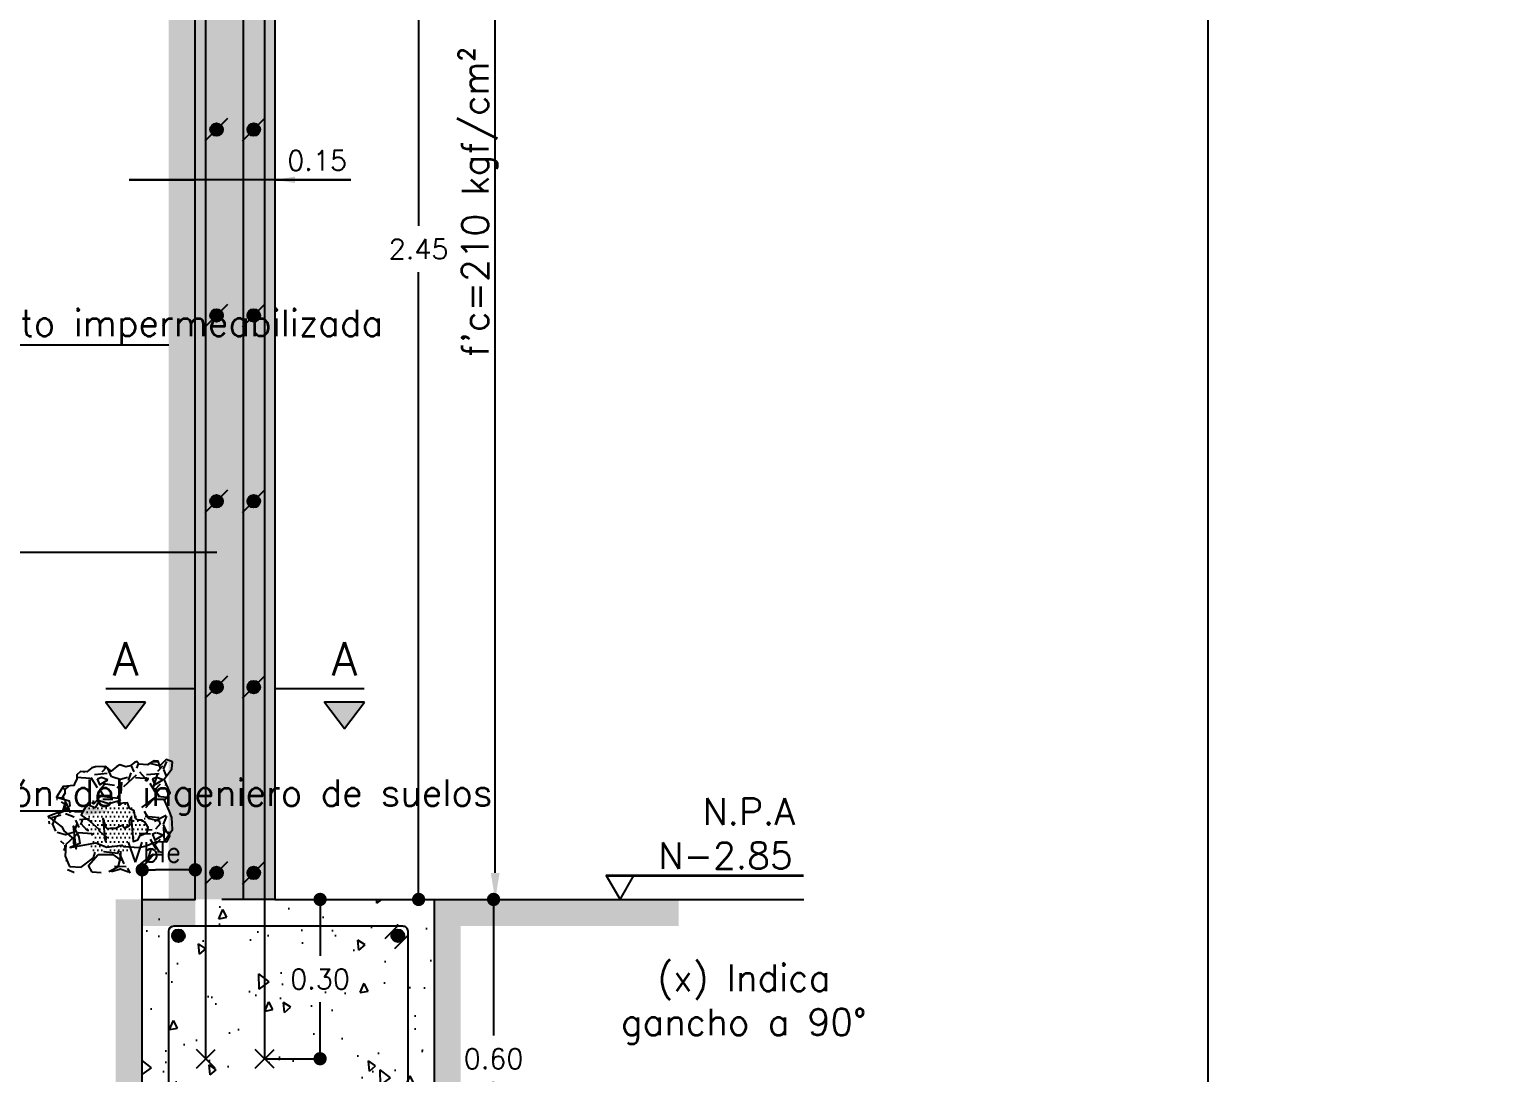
# Model space of a CAD drawing. Header units: millimetres. Extents: x -103 to 209, y -46 to 105.
# Drawn here: x 30.802 to 33.551, y -36.419 to -34.454 of the extents above; entities that cross this region are included whole.
import ezdxf
from ezdxf import colors
from ezdxf.entities.mleader import LeaderData, LeaderLine
from ezdxf.enums import TextEntityAlignment as Align
from ezdxf.math import Vec2, Vec3

# ---------------------------------------------------------------- set-up
doc = ezdxf.new("R2010")
doc.units = ezdxf.units.MM
doc.header["$LTSCALE"] = 0.01
doc.header["$PDMODE"] = 3
doc.linetypes.add('DASHED2', pattern=[0.375, 0.25, -0.125])
for name, color, linetype in [('FC_BORDES', 4, 'Continuous'), ('FC_COTAS', 1, 'Continuous'), ('FC_COTAS @ 25', 1, 'Continuous'), ('FC_ESTRIBOS', 3, 'Continuous'), ('FC_HATCH 252', 252, 'Continuous'), ('FC_HATCH 253', 253, 'Continuous'), ('FC_HATCH 254', 254, 'Continuous'), ('FC_LINEA CORTE', 1, 'Continuous'), ('FC_PROYECCION', 6, 'DASHED2'), ('FC_R-140', 2, 'Continuous'), ('FC_R-80', 11, 'Continuous'), ('FC_REFUERZO 2', 1, 'Continuous'), ('HIERRO', 5, 'Continuous')]:
    doc.layers.add(name, color=color, linetype=linetype)
doc.layers.add('FC_HOJA', color=230, linetype='Continuous', plot=False)
doc.styles.add('FC_TEXT1', font='romans.shx')
doc.styles.add('REG', font='ROMANS')
doc.styles.add('ROMAND', font='romans.shx')
doc.styles.add('ROMANS', font='romans.shx', dxfattribs={"height": 0.1})
doc.styles.get("Standard").update_dxf_attribs({"font": 'romans.shx'})
doc.linetypes.add('ZIGZAG', pattern='A,0.00254,-5.08,[131,ltypeshp.shx,S=5.08,R=0,X=-5.08,Y=0],-10.16,[131,ltypeshp.shx,S=5.08,R=180,X=5.08,Y=0],-5.08', length=20.32254)
doc.dimstyles.new('FC_COTAS', dxfattribs={"dimtxt": 0.0015, "dimasz": 0.001, "dimexe": 0, "dimexo": 0, "dimgap": 0.001, "dimtad": 1, "dimtih": 1, "dimtoh": 1, "dimzin": 0, "dimdsep": 46, "dimtxsty": 'FC_TEXT1', "dimblk": 'DOT', "dimcen": 0.09, "dimclrd": 256, "dimclre": 256, "dimclrt": 256, "dimadec": 0, "dimazin": 0, "dimtfac": 1, "dimtix": 1, "dimtmove": 2, "dimatfit": 3, "dimfxl": 1.002, "dimtolj": 1, "dimtzin": 0, "dimlwd": -1, "dimarcsym": 0})
doc.dimstyles.new('FC_COTAS EJES', dxfattribs={"dimtxt": 0.002, "dimasz": 0.0015, "dimexe": 0, "dimexo": 0, "dimgap": 0.001, "dimtad": 1, "dimtih": 1, "dimtoh": 1, "dimzin": 0, "dimdsep": 46, "dimtxsty": 'FC_TEXT1', "dimblk": 'DOT', "dimcen": 0.09, "dimclrd": 256, "dimclre": 256, "dimclrt": 256, "dimadec": 0, "dimazin": 0, "dimtfac": 1, "dimtix": 1, "dimtmove": 2, "dimatfit": 3, "dimfxl": 1.002, "dimtolj": 1, "dimtzin": 0, "dimlwd": -1, "dimarcsym": 0})
doc.dimstyles.get("Standard").update_dxf_attribs({"dimtxt": 0.18, "dimasz": 0.18, "dimexe": 0.18, "dimexo": 0.0625, "dimgap": 0.09, "dimtad": 0, "dimtih": 1, "dimtoh": 1, "dimdec": 4, "dimzin": 0, "dimdsep": 46, "dimtxsty": 'Standard', "dimcen": 0.09, "dimadec": 0, "dimazin": 0, "dimtfac": 1, "dimtdec": 4, "dimtofl": 0, "dimtmove": 0, "dimatfit": 3, "dimfxl": 1, "dimtolj": 1, "dimtzin": 0, "dimarcsym": 0})

# ---------------------------------------------------------------- blocks, each defined once
blk = doc.blocks.new('*D188')
at = {"layer": 'Defpoints', "color": 0, "transparency": 16777216}
for p in [(31.67741546452778, -33.24266280818776), (31.67988100896989, -33.24266280818776), (31.46515000543475, -36.09266280818748)]:
    blk.add_point(p, dxfattribs=at)
at = {"layer": 'FC_COTAS', "color": 0, "lineweight": -2, "transparency": 16777216}
for p, q in [((31.73991546452778, -33.24266280818776), (31.85988100896989, -33.24266280818776)), ((31.67988100896989, -36.04266280818749), (31.67988100896989, -33.29266280818776)), ((31.52765000543475, -36.09266280818748), (31.85988100896989, -36.09266280818748))]:
    blk.add_line(p, q, dxfattribs=at)
at = {"layer": 'FC_COTAS', "color": 0, "transparency": 16777216}
for points in [[(31.67154767563655, -33.29266280818776), (31.68821434230322, -33.29266280818776), (31.67988100896989, -33.24266280818776)], [(31.67154767563655, -36.04266280818749), (31.68821434230322, -36.04266280818749), (31.67988100896989, -36.09266280818748)]]:
    blk.add_solid(points, dxfattribs=at)
blk = doc.blocks.new('_Dot')
at = {"color": 0, "linetype": 'ByBlock', "lineweight": -2}
blk.add_line((-0.5, 0), (-1, 0), dxfattribs=at)
at = {"color": 0, "linetype": 'ByBlock', "const_width": 0.5}
blk.add_lwpolyline([(-0.25, 0, 1), (0.25, 0, 1)], format="xyb", close=True, dxfattribs=at)
blk = doc.blocks.new('*D244')
at = {"layer": 'Defpoints', "color": 0, "ltscale": 0.9, "transparency": 16777216}
for p in [(31.31515000543593, -33.64266280818762), (31.2651500054353, -36.0926628081875), (31.53568811499098, -36.0926628081875)]:
    blk.add_point(p, dxfattribs=at)
at = {"layer": 'FC_COTAS', "lineweight": -2, "ltscale": 0.9, "transparency": 16777216}
for p, q in [((31.31515000543593, -33.64266280818762), (31.53568811499098, -33.64266280818762)), ((31.2651500054353, -36.0926628081875), (31.53568811499098, -36.0926628081875))]:
    blk.add_line(p, q, dxfattribs=at)
at = {"layer": 'FC_COTAS', "ltscale": 0.9, "transparency": 16777216}
for p, q in [((31.53568811499098, -33.66766280818762), (31.53568811499098, -34.82391280818756)), ((31.53568811499098, -36.0676628081875), (31.53568811499098, -34.91141280818756))]:
    blk.add_line(p, q, dxfattribs=at)
at = {"layer": 'FC_COTAS', "ltscale": 0.9, "transparency": 16777216, "xscale": 0.025, "yscale": 0.025, "zscale": 0.025}
for p, rotation in [((31.53568811499098, -33.64266280818762), 90), ((31.53568811499098, -36.0926628081875), 270)]:
    blk.add_blockref('_Dot', p, dxfattribs=dict(at, rotation=rotation))
at = {"layer": 'FC_COTAS', "ltscale": 0.9, "transparency": 16777216, "insert": (31.53568811499096, -34.86766280818756), "char_height": 0.0375, "attachment_point": 5, "style": 'FC_TEXT1'}
blk.add_mtext('\\A1;2.45', dxfattribs=at)
blk = doc.blocks.new('*U177')
h = blk.add_hatch(color=256)
h.dxf.hatch_style = 1
h.paths.add_polyline_path([(0.007767549936294416, -0.0055), (0.004767549936294416, -0.0055), (0.006267549936294416, -0.0075)])
h.paths.add_polyline_path([(0.02425748116847672, -0.0055), (0.02125748116847662, -0.0055), (0.02275748116847662, -0.0075)])
at = {"const_width": 0.00015}
for points in [[(0.004767549936294416, -0.0045), (0.01151251555238562, -0.0045)], [(0.02425748116847672, -0.0045), (0.01751251555238542, -0.0045)]]:
    blk.add_lwpolyline(points, dxfattribs=at)
for points in [[(0.007767549936294416, -0.0055), (0.004767549936294416, -0.0055), (0.006267549936294416, -0.0075)], [(0.02425748116847672, -0.0055), (0.02125748116847662, -0.0055), (0.02275748116847662, -0.0075)]]:
    blk.add_lwpolyline(points, close=True)
at = {"layer": 'FC_R-140', "style": 'ROMAND'}
for tag, p in [('X', (0.006267549936294416, -0.00225)), ("X'", (0.02275748116847662, -0.00225))]:
    blk.add_attdef(tag, text='', height=0.0025, dxfattribs=at).set_placement(p, align=Align.MIDDLE_CENTER)
blk = doc.blocks.new('G90°')
at = {"layer": 'FC_COTAS'}
for p, q in [((1527.076015120275, 1678.287662153093), (1527.111370459334, 1678.323017492152)), ((1527.111370459334, 1678.287662153093), (1527.076015120275, 1678.323017492152))]:
    blk.add_line(p, q, dxfattribs=at)
blk = doc.blocks.new('*U184')
for p, q in [((-1.566310495306616e-05, -0.2063933077647669), (-0.02449229318079873, -0.181916677689146)), ((-0.01804622535627189, -0.2249999993724439), (-0.04275696811754372, -0.2002892566113995))]:
    blk.add_line(p, q)
blk.add_lwpolyline([(-0.4400157784860975, 0.225015190675331), (-0.009724708896729582, 0.2250238760388185, -0.414213562373095), (-1.564274000595903e-05, 0.2150238760388276), (-1.566310495306616e-05, -0.2150274601202407, -0.434458133651148), (-0.009724729261676689, -0.2249999999999953), (-0.4400157988510445, -0.2250086853634828, -0.414213562373095), (-0.4500157988508081, -0.2150086853634919), (-0.4500155227965864, 0.2150156445072846, -0.4143105933018402)], format="xyb", close=True)
blk = doc.blocks.new('*U23')
h = blk.add_hatch(color=0)
h.dxf.hatch_style = 1
edge = h.paths.add_edge_path()
edge.add_arc((0, 0), 0.01194796215586393, 0, 360, ccw=False)
at = {"color": 0}
blk.add_circle((0, 0), 0.01194796215586393, dxfattribs=at)
blk = doc.blocks.new('*U24')
h = blk.add_hatch(color=0)
h.dxf.hatch_style = 1
edge = h.paths.add_edge_path()
edge.add_arc((0, 0), 0.01194796215586393, 0, 360, ccw=False)
at = {"color": 0, "ltscale": 0.6}
blk.add_lwpolyline([(-0.02121320343596942, -0.02121320343567818), (0.02121320343551467, 0.02121320343522343)], dxfattribs=at)
at = {"color": 0}
blk.add_circle((0, 0), 0.01194796215586393, dxfattribs=at)
blk = doc.blocks.new('*U186')
at = {"layer": 'FC_REFUERZO 2', "ltscale": 0.9}
for p in [(-0.03500000000011738, 8.680539355765404e-06), (0.03500000000011028, 8.680539355765404e-06)]:
    blk.add_blockref('*U24', p, dxfattribs=at)
blk = doc.blocks.new('*U187')
at = {"layer": 'FC_COTAS', "color": 0, "linetype": 'ByBlock', "lineweight": -2, "transparency": 16777216}
for p in [(1.500192328955507e-16, 2.45), (1.285879139104721e-16, 2.1), (1.071565949253934e-16, 1.75), (8.572527594031472e-17, 1.4), (6.429395695523604e-17, 1.05), (4.286263797015736e-17, 0.7), (2.143131898507868e-17, 0.35), (0, 0)]:
    blk.add_blockref('*U186', p, dxfattribs=at)
blk = doc.blocks.new('*D243')
at = {"layer": 'Defpoints', "color": 0, "ltscale": 0.6, "transparency": 16777216}
for p in [(31.01515000543528, -36.03686458578903), (31.01515000543528, -36.09266280818747), (31.11515000543528, -36.09266280818747)]:
    blk.add_point(p, dxfattribs=at)
at = {"layer": 'FC_COTAS', "lineweight": -2, "ltscale": 0.6, "transparency": 16777216}
for p, q in [((31.01515000543528, -36.09266280818747), (31.01515000543528, -36.03686458578903)), ((31.11515000543528, -36.09266280818747), (31.11515000543528, -36.03686458578903))]:
    blk.add_line(p, q, dxfattribs=at)
at = {"layer": 'FC_COTAS', "ltscale": 0.6, "transparency": 16777216}
blk.add_line((31.09015000543528, -36.03686458578903), (31.04015000543528, -36.03686458578903), dxfattribs=at)
at = {"layer": 'FC_COTAS', "ltscale": 0.6, "transparency": 16777216, "xscale": 0.025, "yscale": 0.025, "zscale": 0.025, "rotation": 180}
blk.add_blockref('_Dot', (31.01515000543528, -36.03686458578903), dxfattribs=at)
at = {"layer": 'FC_COTAS', "ltscale": 0.6, "transparency": 16777216, "xscale": 0.025, "yscale": 0.025, "zscale": 0.025}
blk.add_blockref('_Dot', (31.11515000543528, -36.03686458578903), dxfattribs=at)
at = {"layer": 'FC_COTAS', "ltscale": 0.6, "transparency": 16777216, "insert": (31.03803097768229, -36.00348509688495), "char_height": 0.0375, "width": 0.1914464285714285, "attachment_point": 5, "style": 'FC_TEXT1'}
blk.add_mtext('\\A1;Vble', dxfattribs=at)
blk = doc.blocks.new('*U178')
at = {"layer": 'FC_LINEA CORTE', "ltscale": 0.9, "const_width": 0.0200000000000667}
blk.add_lwpolyline([(1.604869481614167, 0.1800000000007458), (0.1168274864672798, 0.1800000000007458)], dxfattribs=at)
at = {"layer": 'FC_LINEA CORTE', "ltscale": 0.9}
blk.add_lwpolyline([(0.2207505349225516, 0), (0.3246735833778234, 0.1800000000007458), (0.1168274864672798, 0.1800000000007458)], close=True, dxfattribs=at)
blk.add_lwpolyline([(0, 0), (1.604869481614167, 0)], dxfattribs=at)
at = {"layer": 'FC_R-80', "lineweight": 25, "style": 'ROMANS'}
blk.add_attdef('N+0.00_001', (0.5096313863760721, 0.2300000000007458), '', height=0.2, dxfattribs=at)
blk = doc.blocks.new('*D189')
at = {"layer": 'Defpoints', "color": 0, "transparency": 16777216}
for p in [(31.67741546452769, -33.24266280818776), (31.67988100896982, -33.24266280818776), (31.56515000543529, -36.09266280818748)]:
    blk.add_point(p, dxfattribs=at)
at = {"layer": 'FC_COTAS', "color": 0, "lineweight": -2, "transparency": 16777216}
for p, q in [((31.73991546452769, -33.24266280818776), (31.85988100896982, -33.24266280818776)), ((31.67988100896982, -36.04266280818749), (31.67988100896982, -33.29266280818776)), ((31.62765000543529, -36.09266280818748), (31.85988100896982, -36.09266280818748))]:
    blk.add_line(p, q, dxfattribs=at)
at = {"layer": 'FC_COTAS', "color": 0, "transparency": 16777216}
for points in [[(31.67154767563649, -33.29266280818776), (31.68821434230316, -33.29266280818776), (31.67988100896982, -33.24266280818776)], [(31.67154767563649, -36.04266280818749), (31.68821434230316, -36.04266280818749), (31.67988100896982, -36.09266280818748)]]:
    blk.add_solid(points, dxfattribs=at)
blk = doc.blocks.new('*D246')
at = {"layer": 'Defpoints', "color": 0, "ltscale": 0.6, "transparency": 16777216}
for p in [(31.56515000543529, -36.09266280818748), (31.56515000543529, -36.69266280818749), (31.67688060913846, -36.69266280818749)]:
    blk.add_point(p, dxfattribs=at)
at = {"layer": 'FC_COTAS', "lineweight": -2, "ltscale": 0.6, "transparency": 16777216}
for p, q in [((31.56515000543529, -36.09266280818748), (31.67688060913846, -36.09266280818748)), ((31.56515000543529, -36.69266280818749), (31.67688060913846, -36.69266280818749))]:
    blk.add_line(p, q, dxfattribs=at)
at = {"layer": 'FC_COTAS', "ltscale": 0.6, "transparency": 16777216}
for p, q in [((31.67688060913846, -36.11766280818748), (31.67688060913846, -36.34891280818748)), ((31.67688060913846, -36.66766280818749), (31.67688060913846, -36.43641280818748))]:
    blk.add_line(p, q, dxfattribs=at)
at = {"layer": 'FC_COTAS', "ltscale": 0.6, "transparency": 16777216, "xscale": 0.025, "yscale": 0.025, "zscale": 0.025}
for p, rotation in [((31.67688060913846, -36.09266280818748), 90), ((31.67688060913846, -36.69266280818749), 270)]:
    blk.add_blockref('_Dot', p, dxfattribs=dict(at, rotation=rotation))
at = {"layer": 'FC_COTAS', "ltscale": 0.6, "transparency": 16777216, "insert": (31.67688060913844, -36.39266280818748), "char_height": 0.0375, "attachment_point": 5, "style": 'FC_TEXT1'}
blk.add_mtext('\\A1;0.60', dxfattribs=at)
blk = doc.blocks.new('*D245')
at = {"layer": 'Defpoints', "color": 0, "ltscale": 0.6, "transparency": 16777216}
for p in [(31.2651500054353, -36.09266280818748), (31.24585512882072, -36.39266280818836), (31.35016824058854, -36.39266280818836)]:
    blk.add_point(p, dxfattribs=at)
at = {"layer": 'FC_COTAS', "lineweight": -2, "ltscale": 0.6, "transparency": 16777216}
for p, q in [((31.2651500054353, -36.09266280818748), (31.35016824058854, -36.09266280818748)), ((31.24585512882072, -36.39266280818836), (31.35016824058854, -36.39266280818836))]:
    blk.add_line(p, q, dxfattribs=at)
at = {"layer": 'FC_COTAS', "ltscale": 0.6, "transparency": 16777216}
for p, q in [((31.35016824058854, -36.11766280818748), (31.35016824058854, -36.19891280818792)), ((31.35016824058854, -36.36766280818836), (31.35016824058854, -36.28641280818793))]:
    blk.add_line(p, q, dxfattribs=at)
at = {"layer": 'FC_COTAS', "ltscale": 0.6, "transparency": 16777216, "xscale": 0.025, "yscale": 0.025, "zscale": 0.025}
for p, rotation in [((31.35016824058854, -36.09266280818748), 90), ((31.35016824058854, -36.39266280818836), 270)]:
    blk.add_blockref('_Dot', p, dxfattribs=dict(at, rotation=rotation))
at = {"layer": 'FC_COTAS', "ltscale": 0.6, "transparency": 16777216, "insert": (31.35016824058853, -36.24266280818792), "char_height": 0.0375, "attachment_point": 5, "style": 'FC_TEXT1'}
blk.add_mtext('\\A1;0.30', dxfattribs=at)
blk = doc.blocks.new('*U200')
at = {"layer": 'Defpoints', "ltscale": 0.9, "transparency": 33554457}
blk.add_line((4.440892098500626e-16, -6.661338147750939e-16), (-0.005999999999999339, -2.664535259100376e-15), dxfattribs=at)
at = {"layer": 'FC_R-80', "ltscale": 0.9, "style": 'FC_TEXT1'}
blk.add_attdef('TEXTO_001', (0.001360482600403211, 0.0006999999999979739), '', height=0.0015, dxfattribs=at)
at = {"layer": 'FC_LINEA CORTE', "ltscale": 0.9}
for points in [[(0, 0), (0.005717625457546362, -2.228270315658488e-15), (0, 0)], [(-0.005999999999999558, -2.231585906658694e-15), (-0.01098004582482753, -5.68562075601069e-16), (-0.005999999999999558, -2.231585906658694e-15)]]:
    blk.add_leader(points, dimstyle='FC_COTAS EJES', override={"dimscale": 1}, dxfattribs=at)

msp = doc.modelspace()

# ---------------------------------------------------------------- hatches: boundary and pattern name
at = {"layer": 'FC_HATCH 252'}
h = msp.add_hatch(dxfattribs=at)
h.set_pattern_fill('AR-CONC', color=256, scale=0.001, angle=45, style=0)
h.set_pattern_definition([(94.99999999999994, (28.82167121488268, -37.39323291902745), (0.1400946503457718, 0.1175533794048302), [0.01905, -0.20955]), (40.00000000000002, (28.82167121488268, -37.39323291902745), (-0.1600184531424416, 0.1101767285788195), [0.01524, -0.16764058417]), (145.4514447, (28.83334573204139, -37.38343683598271), (-0.01992379762965982, 0.2277301021368535), [0.0161900088, -0.1780902446]), (91.18419999999993, (28.78575019039841, -37.35731189454317), (0.2214102432304705, 0.1619534128742705), [0.02857499999999999, -0.3143249999999999]), (141.63555761, (28.80420101048262, -37.34381577167474), (-0.00708661747621861, 0.3428267636152945), [0.02428502314, -0.26713560816]), (36.18415117000001, (28.78575019039841, -37.35731189454317), (-0.007086617458072181, 0.3428267636162032), [0.02285996707, -0.25145973192]), (66, (28.81269095876161, -37.34833163842211), (0.1795199793093499, 0.03489514907439818), [0.01904999999999998, -0.2095499999999999]), (11.00000000000003, (28.81269095876161, -37.34833163842211), (-0.08653992652234557, 0.1739411931937545), [0.01524, -0.16764]), (116.451445, (28.82765095706944, -37.34542370937277), (0.09298005187572972, 0.2088363427013336), [0.0161900088, -0.1780899376]), (82.50000000000001, (28.82167121488268, -37.39323291902745), (-0.05760546906781041, 0.06197341367358699), [0, -0.1656079999999999, 0, -0.1701799999999999, 0, -0.1682749999999999]), (52.49999999999999, (28.82167121488268, -37.39323291902745), (-0.02358972731942487, 0.1180870002746923), [0, -0.09702799999999999, 0, -0.161798, 0, -0.06413500000000001]), (12.5, (28.78161927258272, -37.43328486132742), (0.09992786303251577, 0.0918261955827136), [0, -0.0635, 0, -0.19812, 0, -0.26289]), (2.499999999999997, (28.76365876034058, -37.45124537356956), (0.08676390441821674, 0.1227223928811142), [0, -0.08255, 0, -0.131572, 0, -0.18669])])
h.paths.add_polyline_path([(31.01515000543528, -36.69266280818747), (31.56515000543528, -36.69266280818747), (31.56515000543528, -36.09266280818747), (31.26515000543528, -36.09266280818747), (31.11515000543528, -36.09266280818747), (31.01515000543528, -36.09266280818747)])
at = {"layer": 'FC_HATCH 253'}
h = msp.add_hatch(dxfattribs=at)
h.set_pattern_fill('EARTH', color=256, scale=0.006999999999999999, angle=45, style=0)
h.set_pattern_definition([(45, (-2618.258551855839, -1708.476836566231), (6.938893903907228e-18, 0.06286179284748405), [0.04444999999999999, -0.04444999999999999]), (45, (-2618.270338441997, -1708.465049980072), (6.938893903907228e-18, 0.06286179284748405), [0.04444999999999999, -0.04444999999999999]), (45, (-2618.282125028156, -1708.453263393913), (6.938893903907228e-18, 0.06286179284748405), [0.04444999999999999, -0.04444999999999999]), (135, (-2618.282125028156, -1708.445405669807), (-0.06286179284748405, 6.938893903907228e-18), [0.04444999999999999, -0.04444999999999999]), (135, (-2618.270338441997, -1708.433619083648), (-0.06286179284748405, 6.938893903907228e-18), [0.04444999999999999, -0.04444999999999999]), (135, (-2618.258551855839, -1708.421832497489), (-0.06286179284748405, 6.938893903907228e-18), [0.04444999999999999, -0.04444999999999999])])
h.paths.add_polyline_path([(31.11515000543519, -33.24266280818775), (31.06515000543501, -33.24266280818775), (31.06515000543501, -36.09266280818747), (30.9651500054351, -36.09266280818747), (30.9651500054351, -36.74266280818746), (31.61515000543546, -36.74266280818739), (31.61515000543546, -36.14266280855984), (32.02571416670704, -36.14266280781504), (32.02571416670704, -36.09266280781508), (31.56515000543528, -36.09266280855989), (31.56515000543528, -36.69266280818744), (31.01515000543528, -36.69266280818751), (31.01515000543528, -36.14266280818742), (31.11515000543519, -36.14266280818742)])
h = msp.add_hatch(dxfattribs=at)
h.set_pattern_fill('GRAVEL', color=256, scale=0.0041, style=0)
h.set_pattern_definition([(228.0128, (30.94437411672658, -35.95119436773234), (-0.8331207079017364, -0.9372611516700157), [0.014010561, -1.3870505]), (184.9697, (30.93500151672657, -35.96160836773242), (1.249682021553344, 0.1041392650908858), [0.024042605, -2.380214]), (132.5104, (30.91104931672641, -35.96369116773235), (1.0413992422516, -1.145541118990877), [0.016952762, -1.6783227]), (267.2737, (30.87043471672683, -35.98972616773244), (0.1041395478039551, 2.082799329788024), [0.021894205, -2.1675224]), (292.8337, (30.86939331672653, -36.01159556773246), (-0.5207014782755781, 1.249680710532096), [0.021468994, -2.1254318]), (357.2737, (30.87772451672669, -36.03138216773232), (-2.082799329788024, 0.1041395478039552), [0.021894205, -2.1675224]), (37.6942, (30.89959391672625, -36.03242356773239), (-1.353820855310837, -1.041399071636381), [0.028953954, -2.866437100000001]), (72.2553, (30.92250471672656, -36.01471976773246), (0.728981458184155, 2.291080664447493), [0.02733552, -2.7062173]), (121.4296, (30.93083591672627, -35.98868476773237), (-0.8331202146458437, 1.35381840755888), [0.021968333, -2.174865500000001]), (175.2364, (30.91938051672656, -35.96993956773235), (1.145539100175233, -0.1041390226715674), [0.02508023299999979, -1.228929899999986]), (222.3974, (30.89438691672655, -35.96785676773243), (-1.249680037606828, -1.145538509676116), [0.032434198, -3.2109888]), (138.8141, (30.97353331672645, -35.99076756773229), (-0.7289795356432143, 0.6248390388420842), [0.011070205, -1.0959546]), (171.4692, (30.96520211672674, -35.98347776773244), (1.353817933419247, -0.2082805248018737), [0.02106096199999978, -2.085038599999972]), (225, (30.94437411672658, -35.98035356773244), (-2.184918912462308e-17, -0.1041399290167081), [0.014727569, -0.13254849]), (203.1986, (30.93708431672627, -35.96785676773243), (0.5207017558492242, 0.2082809132465569), [0.007931081000000001, -0.7851746]), (291.8014, (30.92979451672642, -35.97098096773243), (-0.1041400730576749, 0.3124202012580065), [0.011216206, -0.5495968000000001]), (30.9638, (30.93396011672672, -35.98139496773229), (0.3124196701471373, 0.2082801623050826), [0.01821711999999978, -0.589018299999993]), (161.5651, (30.94958111672628, -35.97202236773228), (0.2082800950454202, -0.1041398451210682), [0.013172767, -0.3161469]), (16.38950000000001, (30.86939331672653, -35.97098096773243), (1.041400574572743, 0.31241935014868), [0.018453608, -1.8269108]), (70.3462, (30.88709711672624, -35.96577396773228), (-0.4165588392357369, -1.145538380030345), [0.015481559, -1.5326702]), (293.1986, (30.94958111672628, -35.95119436773234), (-0.2082809132465568, 0.5207017558492242), [0.01586208, -0.7772452000000001]), (343.6105, (30.95582951672628, -35.96577396773228), (-1.041400574572743, 0.3124193501486803), [0.01845360799999978, -1.826910799999986]), (339.444, (30.86939331672653, -36.0355477677324), (-0.5207006463344923, 0.2082797472780557), [0.017795435, -0.8719757000000001]), (294.7751, (30.88605571672639, -36.0417961677324), (-0.5206987865487005, 1.145539468072424), [0.01491055199999989, -1.476147599999986]), (66.80140000000002, (30.95062251672658, -36.05533436773248), (0.208280913246557, 0.5207017558492242), [0.01586208, -0.7772452000000001]), (17.35400000000001, (30.95687091672659, -36.04075476773232), (-1.353820073056258, -0.416559371699831), [0.017457103, -1.7282484]), (69.444, (30.89959391672625, -36.05533436773248), (-0.2082797472780559, -0.5207006463344922), [0.008897738, -0.8808768]), (101.3098999999999, (30.94437411672658, -36.05533436773248), (-0.1041394859783813, 0.4165586658970075), [0.005310114999999949, -0.5257019999999933]), (165.9638, (30.94333271672627, -36.05012736773233), (0.3124202195425841, -0.1041398197690693), [0.021468994, -0.40791105]), (186.0090000000001, (30.92250471672656, -36.0449203677324), (1.041398464321546, 0.1041397568104622), [0.019895947, -1.9696974]), (303.6901, (30.93396011672672, -35.99076756773229), (-0.1041400357235965, 0.2082797990685054), [0.015019284, -0.36046298]), (353.1572, (30.94229131672643, -36.0032643677323), (1.770380732122381, -0.2082809328178484), [0.026221837, -2.595956]), (60.94540000000001, (30.96832631672629, -36.0063885677323), (-0.4165590309989927, -0.7289782620441992), [0.01072182799999989, -1.061465399999986]), (90, (30.97353331672645, -35.9970159677323), (-0.10414, 0.10414), [0.0062484, -0.0978916]), (120.2564, (30.92042191672687, -36.0417961677324), (0.4165591171402806, -0.7289796323315801), [0.014467547, -1.4322899]), (48.01279999999999, (30.91313211672656, -36.02929936773239), (0.8331207079017363, 0.9372611516700158), [0.028021163, -1.3730408]), (0, (30.93187731672657, -36.00847136773245), (0.10414, 0.10414), [0.0270764, -0.07706360000000001]), (325.3048, (30.95895371672674, -36.00847136773245), (-1.041398195629101, 0.7289800693098754), [0.01646601, -1.6301313]), (254.0546, (30.9724919167266, -36.01784396773246), (-0.1041402656677605, -0.4165609923313487), [0.015162989, -0.7429897000000001]), (207.646, (30.96832631672629, -36.03242356773239), (-1.978659305009932, -1.041400654963659), [0.024687945, -2.4441125]), (175.4261, (30.94645691672673, -36.04387896773233), (-1.353820311794648, 0.1041394961599979), [0.02611818899999978, -2.585697799999972]), (175.4261, (30.94645691672673, -36.04387896773233), (-1.353820311794648, 0.1041394961599979), [0.02611818899999978, -2.585697799999972])])
h.paths.add_polyline_path([(30.86220480546677, -35.97843437918937), (30.84413914547991, -35.96314084306232), (30.84103077012611, -35.95668881230495), (30.83792239477322, -35.93637719644266), (30.8400743771536, -35.92657983466461), (30.85481932523822, -35.91606558058038), (30.85394266441068, -35.90698494469939), (30.85394266441068, -35.90005515214716), (30.86637616582408, -35.87998250038709), (30.8862220073525, -35.87807078756987), (30.88914892334111, -35.87158697258974), (30.89204441779435, -35.86589293729548), (30.89213789686079, -35.85823876400741), (30.89923641439469, -35.85198459419507), (30.91109843663986, -35.85207794994813), (30.92015844349777, -35.84461048816593), (30.92707000289789, -35.8427435395156), (30.94649754524113, -35.84237011650384), (30.956865080726, -35.85077113581565), (30.96747848972251, -35.84236628908411), (30.97308252049612, -35.83909933695804), (30.98447754017621, -35.84283306784937), (30.99260354190579, -35.84077940769293), (31.00072915086554, -35.83452540429016), (31.00502565301218, -35.83293852289898), (31.00866858723072, -35.83807242367538), (31.0253872004842, -35.83900598120499), (31.03771622529354, -35.83153835301346), (31.04546870352539, -35.83247174413373), (31.04853937303693, -35.84086277887354), (31.06059856541384, -35.8288109006221), (31.07209491954478, -35.83374544276739), (31.07126539102006, -35.8468510262378), (31.05625493096437, -35.86597730693325), (31.06788443385, -35.8919420213424), (31.05700197795983, -35.90581808099159), (31.06638327001389, -35.92719455151246), (31.07088636875375, -35.93844550063864), (31.07238753259031, -35.96094706607187), (31.05671486368379, -35.98361370977091), (31.05504127417413, -36.00727082306275), (31.06723557915171, -36.02375917970039), (31.06173602498262, -36.03427343378462), (31.04189018345375, -36.03331757737624), (31.02276153846293, -36.04192028505304), (31.01008884061417, -36.04454872376687), (30.98020028371963, -36.04263717735921), (30.95246370920546, -36.04048650044024), (30.92353154528388, -36.04430975966488), (30.9029685072183, -36.03594618249963), (30.87701888881617, -36.04502665197106), (30.87305034105344, -36.03143040996656), (30.87129073509146, -36.01953129567482), (30.86722635953453, -35.99707324633664), (30.86459618066743, -35.99229404749872), (30.86194872333687, -35.98817185934877)])
h.paths.add_polyline_path([(30.91695383969369, -35.98496878267019), (30.91870519750233, -35.99260548295638), (30.92109284139593, -35.9998444644375), (30.9241972890573, -36.00366289778549), (30.93008764856864, -36.00294700393624), (30.94035581344912, -36.00310609145845), (30.94640524448192, -35.9998444644375), (30.95221626461722, -35.99713981015339), (30.95699194517334, -36.00246957496074), (30.96136651658168, -35.99973479771711), (30.98180121092997, -36.00313354903255), (30.99047748229083, -35.99883785311886), (30.99199003643395, -35.99549684874637), (30.9912736254351, -35.98976919872484), (30.99451738707199, -35.98264168020751), (30.99790725746612, -35.97812788939927), (31.00687481034953, -35.97521152559193), (31.01164656321367, -35.96698423784164), (31.01618344010336, -35.96491593364544), (31.02438210413226, -35.96125658781966), (31.0265313371288, -35.95179021462081), (31.01992967261782, -35.94181845564299), (31.01523333143774, -35.93800018870456), (31.00767173903165, -35.93792064494346), (31.00300196424183, -35.93506344203615), (31.00204759569812, -35.93183707000298), (31.00010543339528, -35.9200773818161), (30.9910934676746, -35.91604001387077), (30.9873757840142, -35.90519554289563), (30.97121725962194, -35.90670704076456), (30.96970470547973, -35.90233180108953), (30.95208429417022, -35.90725902121494), (30.93425414411473, -35.90145182743208), (30.92669215893881, -35.91449800269584), (30.91339927854284, -35.90980458797685), (30.90575756122195, -35.91632767560895), (30.90010600537704, -35.92841915933104), (30.91630419945619, -35.9397386691885), (30.90869648542326, -35.95471132501575), (30.90905996434736, -35.9580778069319), (30.91590593149982, -35.96408089056467), (30.922353630489, -35.96917219049828), (30.92125230568587, -35.97757054725753)], flags=16)
h = msp.add_hatch(dxfattribs=at)
h.set_pattern_fill('DOTS', color=256, scale=0.005, style=0)
h.set_pattern_definition([(0, (-1295.146945740127, 739.7160225758399), (0.00396875, 0.0079375), [0, -0.0079375])])
h.paths.add_polyline_path([(30.91630419945619, -35.9397386691885), (30.90010600537704, -35.92841915933104), (30.90575756122195, -35.91632767560895), (30.91339927854284, -35.90980458797685), (30.92669215893881, -35.91449800269584), (30.93425414411473, -35.90145182743208), (30.95208429417022, -35.90725902121494), (30.96970470547973, -35.90233180108953), (30.97121725962194, -35.90670704076456), (30.9873757840142, -35.90519554289563), (30.9910934676746, -35.91604001387077), (31.00010543339528, -35.9200773818161), (31.00204759569812, -35.93183707000298), (31.00300196424183, -35.93506344203615), (31.00767173903165, -35.93792064494346), (31.01523333143774, -35.93800018870456), (31.01992967261782, -35.94181845564299), (31.0265313371288, -35.95179021462081), (31.02438210413226, -35.96125658781966), (31.01618344010336, -35.96491593364544), (31.01164656321367, -35.96698423784164), (31.00687481034953, -35.97521152559193), (30.99790725746612, -35.97812788939927), (30.99451738707199, -35.98264168020751), (30.9912736254351, -35.98976919872484), (30.99199003643395, -35.99549684874637), (30.99047748229083, -35.99883785311886), (30.98180121092997, -36.00313354903255), (30.96136651658168, -35.99973479771711), (30.95699194517334, -36.00246957496074), (30.95221626461722, -35.99713981015339), (30.94640524448192, -35.9998444644375), (30.94035581344912, -36.00310609145845), (30.93008764856864, -36.00294700393624), (30.9241972890573, -36.00366289778549), (30.92109284139593, -35.9998444644375), (30.91870519750233, -35.99260548295638), (30.91695383969369, -35.98496878267019), (30.92125230568587, -35.97757054725753), (30.922353630489, -35.96917219049828), (30.91590593149982, -35.96408089056467), (30.90905996434736, -35.9580778069319), (30.90869648542326, -35.95471132501575)])
at = {"layer": 'FC_HATCH 254', "ltscale": 0.6}
h = msp.add_hatch(color=256, dxfattribs=at)
h.dxf.hatch_style = 1
h.paths.add_polyline_path([(31.11515000543528, -36.09266280818747), (31.26515000543528, -36.09266280818747), (31.26515000543528, -33.64266280818747), (31.11515000543528, -33.64266280818747)])

# ---------------------------------------------------------------- linework, layer by layer
at = {"layer": 'FC_BORDES', "ltscale": 0.6}
msp.add_lwpolyline([(31.91515000543528, -33.30266280818747), (31.31515000543528, -33.30266280818747), (31.31515000543528, -33.64266280818747), (31.26515000543528, -33.64266280818747), (31.26515000543528, -36.09266280818747), (31.56515000543528, -36.09266280818747), (31.56515000543528, -36.69266280818747), (31.01515000543528, -36.69266280818747), (31.01515000543528, -36.09266280818747), (31.11515000543528, -36.09266280818747), (31.11515000543528, -33.64266280818747), (31.11515000543528, -33.24266280818748), (31.91515000543528, -33.24266280818748)], dxfattribs=at)
at = {"layer": 'FC_HATCH 253', "linetype": 'ZIGZAG', "ltscale": 0.6}
for points in [[(31.07209491954478, -35.83374544276739), (31.06059856541384, -35.8288109006221), (31.04853937303693, -35.84086277887354), (31.04546870352539, -35.83247174413373), (31.03771622529354, -35.83153835301346), (31.0253872004842, -35.83900598120499), (31.00866858723072, -35.83807242367538), (31.00502565301218, -35.83293852289898), (31.00072915086554, -35.83452540429016), (30.99260354190579, -35.84077940769293), (30.98447754017621, -35.84283306784937), (30.97308252049612, -35.83909933695804), (30.96747848972251, -35.84236628908411), (30.956865080726, -35.85077113581565), (30.94649754524113, -35.84237011650384), (30.92707000289789, -35.8427435395156), (30.92015844349777, -35.84461048816593), (30.91109843663986, -35.85207794994813), (30.89923641439469, -35.85198459419507), (30.89213789686079, -35.85823876400741), (30.89204441779435, -35.86589293729548), (30.88914892334111, -35.87158697258974), (30.8862220073525, -35.87807078756987), (30.86637616582408, -35.87998250038709), (30.85394266441068, -35.90005515214716), (30.87776582881139, -35.90698494469939), (30.87864248963893, -35.91606558058038), (30.86389754155431, -35.92657983466461), (30.83792239477322, -35.93637719644266), (30.86437348441865, -35.95668881230495), (30.86761386002405, -35.96314084306232), (30.88602796986748, -35.97843437918937), (30.88578916620105, -35.98751484866079), (30.89104952393524, -35.99707324633664), (30.88602796986748, -35.95448113350267), (30.89599370247294, -35.97548085282074), (30.89775330843491, -35.98737996711247), (30.87981932523832, -35.99502665197133), (30.9279685072184, -35.98594618249967), (30.94853154528397, -35.9943097596647), (30.97746370920555, -35.99048650044006), (30.98020028371963, -35.99263717735948), (31.01008884061417, -35.99454872376691), (31.02276153846293, -35.99192028505286), (31.04189018345375, -35.98331757737628), (31.06173602498262, -35.98427343378489), (31.06723557915171, -35.97375917970044), (31.05504127417413, -35.95727082306303), (31.05671486368379, -35.98361370977091), (31.07238753259031, -35.96094706607187), (31.07088636875375, -35.93844550063864), (31.06638327001389, -35.92719455151246), (31.05700197795983, -35.90581808099159), (31.06788443385, -35.8919420213424), (31.05625493096437, -35.86597730693325), (31.07126539102006, -35.8468510262378), (31.07209491954478, -35.83374544276739)], [(31.00300196424183, -35.94046309605619), (31.00204759569812, -35.93723672402302), (31.00010543339528, -35.92547703583614), (30.9910934676746, -35.92143966789081), (30.9873757840142, -35.91059519691566), (30.97121725962194, -35.9121066947846), (30.96970470547973, -35.90773145510957), (30.95208429417022, -35.91265867523498), (30.93425414411473, -35.90685148145212), (30.92669215893881, -35.91989765671588), (30.91339927854284, -35.91520424199689), (30.90575756122195, -35.92172732962899), (30.90010600537704, -35.93381881335108), (30.91630419945619, -35.94513832320854), (30.93369648542335, -35.96011097903579), (30.93405996434745, -35.96347746095194), (30.94090593149991, -35.96948054458471), (30.94735363048909, -35.97457184451832), (30.94625230568596, -35.98297020127757), (30.94195383969333, -35.94036843669028), (30.94370519750242, -35.94800513697646), (30.94609284139557, -35.95524411845759), (30.94919728905739, -35.95906255180535), (30.95508764856874, -35.95834665795633), (30.96535581344921, -35.95850574547853), (30.97140524448156, -35.95524411845759), (30.97721626461731, -35.95253946417347), (30.98199194517343, -35.95786922898083), (30.98636651658177, -35.95513445173719), (30.98180121092997, -35.95853320305264), (30.99047748229083, -35.95423750713894), (30.99199003643395, -35.95089650276645), (30.9912736254351, -35.94516885274493), (30.99451738707199, -35.93804133422759), (30.99790725746612, -35.98352754341931), (31.00687481034953, -35.98061117961197), (31.01164656321367, -35.97238389186168), (31.01618344010336, -35.97031558766548), (31.02438210413226, -35.9666562418397), (31.0265313371288, -35.95718986864085), (31.01992967261782, -35.94721810966303), (31.01523333143774, -35.9433998427246), (31.00767173903165, -35.9433202989635), (31.00300196424183, -35.94046309605619)]]:
    msp.add_lwpolyline(points, dxfattribs=at)
at = {"layer": 'FC_HOJA', "ltscale": 0.6}
msp.add_lwpolyline([(29.63335738514444, -32.57482700004665), (33.02192658551734, -32.57482700004665), (33.02192658551734, -38.75487948946903), (29.63335738514444, -38.75487948946903)], close=True, dxfattribs=at)
at = {"layer": 'FC_PROYECCION', "ltscale": 0.6}
msp.add_line((31.26515000543528, -36.09266280818747), (31.11515000543528, -36.09266280818747), dxfattribs=at)
at = {"layer": 'HIERRO'}
for p, q in [((31.13515000543492, -36.39266280818856), (31.13515000543526, -33.28266280818747)), ((31.24585512882071, -36.39266280818856), (31.24585512882037, -33.28266280818747)), ((31.20585512882068, -36.09266280818747), (31.20585512882068, -33.69266280818747))]:
    msp.add_line(p, q, dxfattribs=at)

# ---------------------------------------------------------------- block references
at = {"layer": 'FC_COTAS'}
msp.add_blockref('*U187', (31.1901500054354, -36.04267148872682), dxfattribs=at)
ref = msp.add_blockref('*U200', (31.26515000543527, -34.73724135029389), dxfattribs=dict(at, xscale=25, yscale=25, zscale=25))
ref.add_attrib('TEXTO_001', '0.15', (31.28844778473107, -34.71974135029394), dxfattribs={"layer": 'FC_R-80', "ltscale": 0.9, "height": 0.0375, "style": 'FC_TEXT1'})
at = {"layer": 'FC_COTAS', "xscale": 25, "yscale": 25, "zscale": 25}
msp.add_blockref('*U177', (30.82733711662564, -35.58332007046984), dxfattribs=at).add_auto_attribs({"X'": 'A', 'X': 'A'})
at = {"layer": 'FC_ESTRIBOS', "ltscale": 0.9, "rotation": 90}
msp.add_blockref('*U184', (31.29015000543528, -36.14264714733564), dxfattribs=at)
at = {"layer": 'FC_LINEA CORTE'}
ref = msp.add_blockref('*U178', (31.85988100896989, -36.09266280818748), dxfattribs=dict(at, xscale=0.25, yscale=0.25, zscale=0.25))
ref.add_attrib('N+0.00_001', 'N.P.A', (32.07062218889723, -35.95182947485403), dxfattribs={"layer": 'FC_R-80', "lineweight": 25, "height": 0.05000000000000001, "style": 'ROMANS'})
ref.add_attrib('N+0.00_002', 'N-2.85', (31.9872888555639, -36.03516280818737), dxfattribs={"layer": 'FC_R-80', "lineweight": 25, "height": 0.05000000000000001, "style": 'ROMANS'})
at = {"layer": 'FC_REFUERZO 2', "ltscale": 0.9}
for p in [(31.0834530235754, -36.16096581689077), (31.49656514852402, -36.16096581689077)]:
    msp.add_blockref('*U23', p, dxfattribs=at)
at = {"layer": 'FC_REFUERZO 2'}
msp.add_blockref('G90°', (-1495.95854278437, -1714.698002630811), dxfattribs=at)
at = {"layer": 'FC_REFUERZO 2', "xscale": -1}
msp.add_blockref('G90°', (1558.339547918625, -1714.698002630811), dxfattribs=at)

# ---------------------------------------------------------------- texts
at = {"layer": 'FC_R-80', "lineweight": 25, "insert": (31.6504969856606, -34.77960003628728), "char_height": 0.05, "width": 0.6528809523809521, "attachment_point": 5, "rotation": 90.00000000000001, "style": 'ROMANS'}
msp.add_mtext("\\A1;f'c=210 kgf/cm²", dxfattribs=at)
at = {"layer": 'FC_R-80', "insert": (32.14806276858286, -36.29015473625698, -6.988336803151871e-08), "char_height": 0.05, "width": 0.5219285714285714, "attachment_point": 5, "style": 'REG'}
msp.add_mtext('(x) Indica gancho a 90°', dxfattribs=at)

# ---------------------------------------------------------------- dimensions: what is measured, and where the dimension line sits
at = {"layer": 'FC_COTAS'}
for base, p1, p2, picture, middle in [((31.67988100896989, -33.24266280818776), (31.46515000543474, -36.09266280818747), (31.67741546452777, -33.24266280818775), '*D188', (31.67988100896987, -34.66766280818762)), ((31.67988100896982, -33.24266280818776), (31.56515000543528, -36.09266280818747), (31.67741546452768, -33.24266280818775), '*D189', (31.6798810089698, -34.66766280818762))]:
    dim = msp.add_linear_dim(base=base, p1=p1, p2=p2, angle=90, text=' ', dimstyle='Standard', override={"dimasz": 0.05}, dxfattribs=at)
    dim.commit()
    dim.dimension.update_dxf_attribs({"geometry": picture, "text_midpoint": middle})
at = {"layer": 'FC_COTAS @ 25', "ltscale": 0.9}
dim = msp.add_linear_dim(base=(31.53568811499098, -36.0926628081875), p1=(31.31515000543592, -33.64266280818761), p2=(31.26515000543528, -36.09266280818748), angle=90, dimstyle='FC_COTAS', override={"dimscale": 25, "dimtix": 1, "dimtofl": 1, "dimtmove": 2, "dimatfit": 3}, dxfattribs=at)
dim.commit()
dim.dimension.update_dxf_attribs({"geometry": '*D244', "text_midpoint": (31.53568811499096, -34.86766280818756)})
at = {"layer": 'FC_COTAS @ 25', "ltscale": 0.6}
dim = msp.add_linear_dim(base=(31.01515000543528, -36.03686458578903), p1=(31.11515000543528, -36.09266280818747), p2=(31.01515000543528, -36.09266280818747), text='Vble', dimstyle='FC_COTAS', override={"dimscale": 25, "dimtix": 1, "dimtofl": 1, "dimtmove": 2, "dimatfit": 3}, dxfattribs=at)
dim.commit()
dim.dimension.update_dxf_attribs({"geometry": '*D243', "text_midpoint": (31.03803097768229, -36.00348509688495), "dimtype": 128})
for base, p1, p2, picture, middle in [((31.35016824058854, -36.39266280818836), (31.26515000543528, -36.09266280818747), (31.24585512882071, -36.39266280818835), '*D245', (31.35016824058853, -36.24266280818792)), ((31.67688060913846, -36.69266280818749), (31.56515000543528, -36.09266280818747), (31.56515000543528, -36.69266280818747), '*D246', (31.67688060913844, -36.39266280818748))]:
    dim = msp.add_linear_dim(base=base, p1=p1, p2=p2, angle=90, dimstyle='FC_COTAS', override={"dimscale": 25, "dimtix": 1, "dimtofl": 1, "dimtmove": 2, "dimatfit": 3}, dxfattribs=at)
    dim.commit()
    dim.dimension.update_dxf_attribs({"geometry": picture, "text_midpoint": middle})

# ---------------------------------------------------------------- leaders
ml = msp.add_multileader_mtext('Standard', dxfattribs=at)
ml.set_content('Superficie de concreto impermeabilizada', color=11, style='FC_TEXT1')
ml.set_leader_properties()
ml.build(insert=Vec2(0, 0))
ml.multileader.update_dxf_attribs({"text_left_attachment_type": 6, "text_right_attachment_type": 6, "dogleg_length": 0.008, "arrow_head_size": 0.05, "scale": 25})
ctx = ml.context
ctx.base_point, ctx.scale, ctx.char_height, ctx.arrow_head_size, ctx.landing_gap_size, ctx.plane_origin = Vec3(30.05950396691701, -35.04858397426661), 25, 0.05, 0.05, 0.025, Vec3(31.01515000543528, -35.04858397426661)
ctx.left_attachment, ctx.right_attachment = 6, 6
notes = []
notes.append((ctx, [(0, (1, 1, 0), (30.81245113377901, -35.04858397426661), (-1, 0), 0.07199478590962088, [(0, [(31.11515000543528, -35.04858397426661)], 0, [])])]))
ctx.mtext.insert, ctx.mtext.width, ctx.mtext.line_spacing_style, ctx.mtext.flow_direction = Vec3(30.084503966917, -34.98191730759994), 0.4862142857142854, 2, 5
ml = msp.add_multileader_mtext('Standard', dxfattribs=at)
ml.set_content('#3 a 0.35 L=2.40', color=11, style='FC_TEXT1')
ml.set_leader_properties()
ml.build(insert=Vec2(0, 0))
ml.multileader.update_dxf_attribs({"text_left_attachment_type": 6, "text_right_attachment_type": 6, "dogleg_length": 0.008, "arrow_head_size": 0.05, "scale": 25})
ctx = ml.context
ctx.base_point, ctx.scale, ctx.char_height, ctx.arrow_head_size, ctx.landing_gap_size, ctx.plane_origin = Vec3(30.059503966917, -35.43932246425591), 25, 0.05, 0.05, 0.025, Vec3(31.01515000543528, -35.43932246425591)
ctx.left_attachment, ctx.right_attachment = 6, 6
notes.append((ctx, [(0, (1, 1, 0), (30.57673684806472, -35.43932246425591), (-1, 0), 0.07199478590962088, [(0, [(31.20585512882068, -35.43932246425591)], 0, [])])]))
ctx.mtext.insert, ctx.mtext.width, ctx.mtext.line_spacing_style, ctx.mtext.flow_direction = Vec3(30.084503966917, -35.37932246425591), 0.4028809523809524, 2, 5
ml = msp.add_multileader_mtext('Standard', dxfattribs=at)
ml.set_content('Filtro según indicación del ingeniero de suelos', color=11, style='FC_TEXT1')
ml.set_leader_properties()
ml.build(insert=Vec2(0, 0))
ml.multileader.update_dxf_attribs({"text_left_attachment_type": 6, "text_right_attachment_type": 6, "dogleg_length": 0.008, "arrow_head_size": 0.05, "scale": 25})
ctx = ml.context
ctx.base_point, ctx.scale, ctx.char_height, ctx.arrow_head_size, ctx.landing_gap_size, ctx.plane_origin = Vec3(30.059503966917, -35.92655796435099), 25, 0.05, 0.05, 0.025, Vec3(31.01515000543528, -36.12655796435099)
ctx.left_attachment, ctx.right_attachment = 6, 6
notes.append((ctx, [(0, (1, 1, 0), (30.66007018139805, -35.92655796435099), (-1, 0), 0.07199478590962088, [(0, [(30.95597097172038, -35.92655796435099)], 0, [])])]))
ctx.mtext.insert, ctx.mtext.width, ctx.mtext.line_spacing_style, ctx.mtext.flow_direction = Vec3(30.084503966917, -35.86655796435099), 0.4862142857142854, 2, 5
for ctx, leaders in notes:
    for number, flags, end, landing, length, lines in leaders:
        leader = LeaderData()
        leader.index, (leader.has_last_leader_line, leader.has_dogleg_vector, leader.attachment_direction) = number, flags
        leader.last_leader_point, leader.dogleg_vector, leader.dogleg_length = Vec3(end), Vec3(landing), length
        for number, points, colour, breaks in lines:
            line = LeaderLine()
            line.index, line.vertices, line.color, line.breaks = number, Vec3.list(points), colors.encode_raw_color(colour), breaks
            leader.lines.append(line)
        ctx.leaders.append(leader)

doc.saveas('drawing.dxf')
